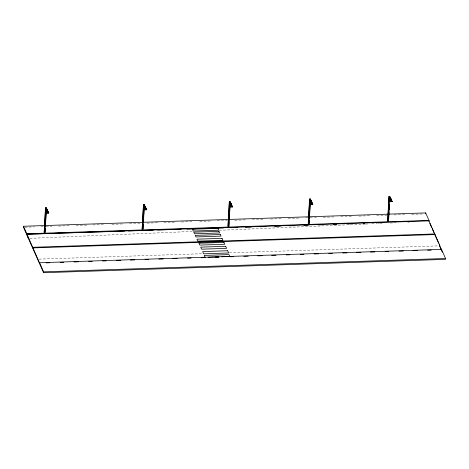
<?xml version="1.0" encoding="UTF-8"?>
<svg xmlns="http://www.w3.org/2000/svg" width="469" height="469" viewBox="0 0 469 469"><rect width="100%" height="100%" fill="white"/><g stroke="black" fill="none" stroke-linecap="round" stroke-linejoin="round"><path stroke-width="0.35" stroke-dasharray="2.35 1.76" d="M29.858 238.352L192.114 231.446M219.158 230.291L364.606 224.1M365.339 224.071L368.259 223.948M371.917 223.789L377.035 223.572M379.954 223.449L382.147 223.355M390.19 223.01L396.035 222.763M407.731 222.265L409.191 222.2M24.91 227.189L34.419 226.873M40.996 226.656L43.195 226.58M46.12 226.486L51.965 226.293M58.549 226.07L69.518 225.706M76.095 225.489L87.064 225.126M92.915 224.932L104.616 224.545M111.927 224.299L122.896 223.936M129.473 223.719L140.442 223.355M147.026 223.133L157.994 222.769M163.845 222.576L175.541 222.189M181.392 221.995L193.093 221.608M199.671 221.386L210.64 221.022M217.223 220.805L227.459 220.465M234.77 220.225L246.471 219.832M252.316 219.639L264.018 219.252M270.601 219.035L281.57 218.671M288.148 218.448L299.116 218.085M305.694 217.868L309.352 217.745M310.085 217.722L316.663 217.505M323.247 217.288L334.215 216.918M340.793 216.701L352.495 216.315M359.078 216.098L370.041 215.734M376.625 215.511L386.861 215.171M394.171 214.931L405.14 214.568M411.723 214.351L422.692 213.981M39.056 259.128L202.315 253.711M229.4 252.814L438.779 245.862"/><path stroke-width="0.7" d="M23.509 226.263L23.45 227.236L43.582 272.712L445.503 259.369L445.55 258.507L441.517 249.397L39.601 262.74L39.578 263.086L23.509 226.263L425.67 212.914L428.994 220.412L428.924 221.362M37.59 259.181L37.62 258.665M46.437 208.588L48.395 213.014L46.355 207.691L45.481 207.72L44.192 232.425L45.065 232.395L46.267 211.478M44.192 232.425L45.563 208.617L47.527 213.043L45.481 207.72M45.153 228.532L45.065 232.395M45.276 226.38L45.61 220.629M45.733 218.472L46.062 212.721M46.273 209.127L46.355 207.691M43.582 272.712L43.635 271.85L39.601 262.74M144.393 205.34L146.351 209.76L144.311 204.437L143.444 204.466L142.154 229.171L143.022 229.142L144.229 208.224M142.154 229.171L143.526 205.369L145.484 209.79L143.444 204.466M143.151 224.563L143.022 229.142M143.28 222.406L143.608 216.655M143.731 214.503L144.065 208.752M144.229 205.873L144.311 204.437M230.256 202.485L232.214 206.911L230.173 201.588L229.3 201.617L228.01 226.322L228.884 226.293L230.091 205.375M228.01 226.322L229.388 202.514L231.346 206.94L229.3 201.617M229.013 221.714L228.884 226.293M229.095 220.278L229.47 213.805M229.593 211.648L229.921 205.903M230.091 203.024L230.173 201.588M311.181 201.365L312.454 204.25L310.414 198.926L309.546 198.956L308.25 223.66L309.124 223.631L310.331 202.708M308.25 223.66L309.628 199.853L311.586 204.279L309.546 198.956M309.171 220.489L309.124 223.631M309.294 218.331L309.628 212.58M309.792 209.707L310.12 203.956M310.331 200.363L310.414 198.926M389.757 200.075L388.549 220.993L387.675 221.022L388.965 196.318L389.839 196.288L391.879 201.611L389.921 197.185M387.675 221.022L389.053 197.215L391.011 201.641L388.965 196.318M388.555 218.572L388.924 212.099M389.053 209.942L389.381 204.197M425.618 213.887L425.67 212.914M439.787 245.31L439.512 245.838L439.787 245.31L428.965 220.876L26.803 234.224L28.398 238.41M441.165 248.992L441.136 249.508L439.781 246.448M441.517 249.397L441.499 249.743L439.172 244.507M46.865 209.555L47.234 209.543L48.77 213.002L47.088 213.055A9.855 1.888 88.1 0 1 45.557 209.602L45.997 209.584M144.821 206.307L145.197 206.296L146.727 209.749L145.05 209.807L143.52 206.348L143.954 206.337M230.684 203.452L231.059 203.44L232.589 206.899L230.906 206.958L229.376 203.499L229.816 203.482M310.924 200.791L311.299 200.779L312.829 204.238L311.146 204.291L309.616 200.838L310.056 200.82M390.349 198.153L390.724 198.141L392.254 201.6L390.571 201.652L389.041 198.199L389.481 198.182M387.558 220.752L388.549 220.993M26.827 233.767L428.994 220.412M32.672 247.298L434.839 233.949M32.859 247.902L435.021 234.553M207.996 257.252L218.929 256.889M221.849 256.789L229.869 256.525L229.013 254.597L204.22 255.417L205.076 257.346M46.167 262.869L49.831 262.746M60.079 262.406L63.737 262.282M73.985 261.942L78.382 261.796M88.629 261.456L92.287 261.333M102.541 260.993L106.199 260.875M116.447 260.535L120.844 260.389M130.359 260.072L134.75 259.926M145.003 259.586L148.661 259.463M158.909 259.123L163.3 258.976M172.821 258.659L177.212 258.513M187.459 258.173L191.123 258.056M201.371 257.716L205.029 257.592M215.283 257.252L218.941 257.129M229.921 256.766L233.585 256.643M243.833 256.303L248.224 256.156M257.745 255.84L262.136 255.699M271.651 255.382L276.042 255.236M286.295 254.896L289.953 254.773M300.201 254.433L303.865 254.309M314.113 253.969L318.504 253.823M328.757 253.483L332.415 253.366M342.663 253.026L347.054 252.879M356.575 252.562L360.966 252.416M370.487 252.099L374.878 251.953M385.125 251.613L388.783 251.49M399.037 251.15L403.428 251.009M412.943 250.692L417.34 250.546M427.587 250.206L431.246 250.083M43.635 271.85L445.55 258.507M26.803 234.224L124.772 231.094M128.43 230.977L138.666 230.648M143.051 230.508L153.287 230.179M157.672 230.039L167.181 229.734M172.299 229.57L181.069 229.288M186.92 229.101L195.696 228.825M201.541 228.638L209.584 228.38M216.168 228.169L223.479 227.934M230.789 227.7L237.367 227.488M245.41 227.231L251.261 227.043M260.031 226.767L265.882 226.58M274.658 226.298L280.503 226.111M289.279 225.829L294.397 225.665M303.9 225.36L308.291 225.22M318.521 224.891L322.18 224.78M333.148 224.428L336.801 224.311M347.769 223.959L350.695 223.865M363.123 223.467L364.583 223.42M377.744 222.998L379.21 222.951M429.803 223.35L431.562 227.313M432.148 228.638L433.901 232.606M434.487 233.925L438.585 243.182M441.423 250.165L442.296 252.14M45.557 209.602L47.088 213.055M48.77 213.002A9.855 1.888 88.1 0 1 48.09 212.351M47.826 211.759A9.855 1.888 88.1 0 1 47.234 209.543M145.05 209.807A9.855 1.888 88.1 0 1 143.52 206.348M146.727 209.749A9.855 1.888 88.1 0 1 146.047 209.098M145.783 208.506A9.855 1.888 88.1 0 1 145.66 208.142M145.537 207.738A9.855 1.888 88.1 0 1 145.197 206.296M232.589 206.899A9.855 1.888 88.1 0 1 231.909 206.249M231.645 205.657A9.855 1.888 88.1 0 1 231.059 203.44M230.906 206.958A9.855 1.888 88.1 0 1 229.376 203.499M312.829 204.238A9.855 1.888 88.1 0 1 312.149 203.587M311.885 202.989A9.855 1.888 88.1 0 1 311.633 202.221M311.516 201.776A9.855 1.888 88.1 0 1 311.299 200.779M311.146 204.291A9.855 1.888 88.1 0 1 309.616 200.838M390.571 201.652A9.855 1.888 88.1 0 1 389.041 198.199M392.254 201.6A9.855 1.888 88.1 0 1 391.844 201.353M391.574 200.949A9.855 1.888 88.1 0 1 391.439 200.673M391.181 199.993A9.855 1.888 88.1 0 1 390.941 199.143M390.829 198.657A9.855 1.888 88.1 0 1 390.724 198.141M217.886 228.38L192.472 229.224L193.287 231.047L218.706 230.203L217.886 228.38M218.912 231.34L193.803 232.173L194.541 233.802L219.644 232.97L218.912 231.34M220.348 234.547L195.245 235.379L195.954 236.956L221.057 236.124L220.348 234.547M222.054 238.346L196.951 239.178L197.824 241.119L222.927 240.28L222.054 238.346M223.948 242.379L198.967 243.206L199.8 245.088L224.78 244.261L223.948 242.379M225.683 246.301L200.703 247.134L201.611 249.18L226.591 248.347L225.683 246.301M227.658 250.757L202.678 251.589L203.663 253.817L228.643 252.984L227.658 250.757"/></g></svg>
